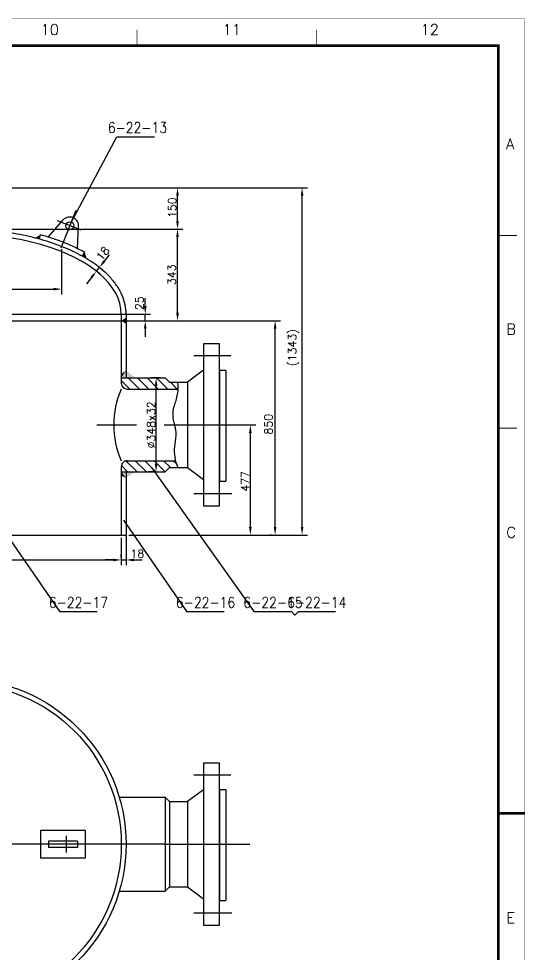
# Model space of a CAD drawing. Extents: x 49444 to 186345, y 41039 to 59803.
# Drawn here: x 149810 to 152655, y 51582 to 56823 of the extents above; entities that cross this region are included whole.
import ezdxf
from ezdxf.enums import TextEntityAlignment as Align

# ---------------------------------------------------------------- set-up
doc = ezdxf.new("R2010")
doc.units = 0
doc.header["$LTSCALE"] = 60
doc.header["$MEASUREMENT"] = 0
doc.header["$PDMODE"] = 3
doc.header["$PDSIZE"] = 0.001
doc.layers.get('0').update_dxf_attribs({"linetype": 'CONTINUOUS'})
doc.layers.get('DEFPOINTS').update_dxf_attribs({"linetype": 'CONTINUOUS'})
doc.styles.get("Standard").update_dxf_attribs({"font": 'txt.shx', "bigfont": 'hztxt.shx'})
doc.dimstyles.new('STANDARD$0', dxfattribs={"dimtxt": 3, "dimasz": 3, "dimexe": 2, "dimexo": 1, "dimgap": 0.5, "dimtad": 1, "dimdec": 0, "dimzin": 0, "dimdsep": 46, "dimtxsty": 'Standard', "dimcen": 1, "dimclrd": 256, "dimclre": 256, "dimclrt": 256, "dimadec": 0, "dimazin": 0, "dimtfac": 1.5, "dimtdec": 3, "dimtix": 1, "dimtmove": 0, "dimatfit": 2, "dimfxl": 0, "dimtolj": 1, "dimarcsym": 0})

# ---------------------------------------------------------------- blocks, each defined once
blk = doc.blocks.new('*D472')
at = {"lineweight": -2}
for p, q in [((150681.6, 55128.9), (151277.3, 55128.9)), ((151247.3, 53972.3), (151247.3, 55083.9)), ((151232.3, 53927.3), (151217.3, 53927.3))]:
    blk.add_line(p, q, dxfattribs=at)
for points in [[(151239.8, 55083.9), (151254.8, 55083.9), (151247.3, 55128.9)], [(151239.8, 53972.3), (151254.8, 53972.3), (151247.3, 53927.3)]]:
    blk.add_solid(points)
at = {"layer": 'DEFPOINTS', "color": 0}
for p in [(150666.6, 55128.9), (151247.3, 55128.9), (151247.3, 53927.3)]:
    blk.add_point(p, dxfattribs=at)
at = {"insert": (151210, 54549), "char_height": 45, "attachment_point": 5, "rotation": 90}
blk.add_mtext('\\A1;850', dxfattribs=at)
blk = doc.blocks.new('*D484')
at = {"lineweight": -2}
for p, q in [((150290.2, 55463.3), (150318.1, 55498.6)), ((150245.5, 55406.9), (150262.3, 55428)), ((150257.3, 55397.6), (150269, 55388.3)), ((150274, 55418.7), (150285.8, 55409.4)), ((150217.6, 55371.6), (150189.7, 55336.3))]:
    blk.add_line(p, q, dxfattribs=at)
for points in [[(150284.3, 55468), (150296.1, 55458.7), (150262.3, 55428)], [(150211.7, 55376.2), (150223.5, 55366.9), (150245.5, 55406.9)]]:
    blk.add_solid(points)
at = {"layer": 'DEFPOINTS', "color": 0}
for p in [(150245.5, 55406.9), (150262.3, 55428), (150262.3, 55428)]:
    blk.add_point(p, dxfattribs=at)
at = {"insert": (150282, 55505.5), "char_height": 45, "attachment_point": 5, "rotation": 51.6592}
blk.add_mtext('\\A1;18', dxfattribs=at)
blk = doc.blocks.new('*D478')
at = {"lineweight": -2}
for p, q in [((150411.8, 53935.5), (150411.8, 53757.9)), ((150384.8, 53802.9), (150384.8, 53817.9)), ((150339.8, 53787.9), (150294.8, 53787.9)), ((150384.8, 53787.9), (150411.8, 53787.9)), ((150456.8, 53787.9), (150501.8, 53787.9))]:
    blk.add_line(p, q, dxfattribs=at)
for points in [[(150339.8, 53795.4), (150339.8, 53780.4), (150384.8, 53787.9)], [(150456.8, 53795.4), (150456.8, 53780.4), (150411.8, 53787.9)]]:
    blk.add_solid(points)
at = {"layer": 'DEFPOINTS', "color": 0}
for p in [(150411.8, 53950.5), (150384.8, 53787.9), (150411.8, 53787.9)]:
    blk.add_point(p, dxfattribs=at)
at = {"insert": (150474.9, 53822.8), "char_height": 45, "attachment_point": 5}
blk.add_mtext('\\A1;18', dxfattribs=at)
blk = doc.blocks.new('*D474')
at = {"lineweight": -2}
for p, q in [((148584.8, 53912.3), (148584.8, 53757.9)), ((150384.8, 53912.3), (150384.8, 53757.9)), ((148629.8, 53787.9), (150339.8, 53787.9))]:
    blk.add_line(p, q, dxfattribs=at)
for points in [[(148629.8, 53795.4), (148629.8, 53780.4), (148584.8, 53787.9)], [(150339.8, 53795.4), (150339.8, 53780.4), (150384.8, 53787.9)]]:
    blk.add_solid(points)
at = {"layer": 'DEFPOINTS', "color": 0}
for p in [(148584.8, 53927.3), (150384.8, 53927.3), (150384.8, 53787.9)]:
    blk.add_point(p, dxfattribs=at)
at = {"insert": (149484.8, 53820), "char_height": 45, "attachment_point": 5}
blk.add_mtext('\\A1;%%c1200', dxfattribs=at)
blk = doc.blocks.new('*D480')
at = {"lineweight": -2}
for p, q in [((148919.1, 55530.5), (148919.1, 55276.4)), ((150050.4, 55530.5), (150050.4, 55276.4)), ((148964.1, 55306.4), (150005.4, 55306.4))]:
    blk.add_line(p, q, dxfattribs=at)
for points in [[(148964.1, 55313.9), (148964.1, 55298.9), (148919.1, 55306.4)], [(150005.4, 55313.9), (150005.4, 55298.9), (150050.4, 55306.4)]]:
    blk.add_solid(points)
at = {"layer": 'DEFPOINTS', "color": 0}
for p in [(148919.1, 55545.5), (150050.4, 55545.5), (150050.4, 55306.4)]:
    blk.add_point(p, dxfattribs=at)
at = {"insert": (149484.8, 55335.3), "char_height": 45, "attachment_point": 5}
blk.add_mtext('\\A1;900', dxfattribs=at)
blk = doc.blocks.new('*D473')
at = {"lineweight": -2}
for p, q in [((150603, 54808.9), (150550, 54808.9)), ((150580, 54326.5), (150580, 54763.9)), ((150565, 54281.5), (150550, 54281.5))]:
    blk.add_line(p, q, dxfattribs=at)
for points in [[(150572.5, 54763.9), (150587.5, 54763.9), (150580, 54808.9)], [(150572.5, 54326.5), (150587.5, 54326.5), (150580, 54281.5)]]:
    blk.add_solid(points)
at = {"layer": 'DEFPOINTS', "color": 0}
for p in [(150580, 54808.9), (150618, 54808.9), (150580, 54281.5)]:
    blk.add_point(p, dxfattribs=at)
at = {"insert": (150552.6, 54545.2), "char_height": 45, "attachment_point": 5, "rotation": 90}
blk.add_mtext('\\A1;%%c348x32', dxfattribs=at)
blk = doc.blocks.new('*D479')
at = {"lineweight": -2}
for p, q in [((151063, 54545.2), (151138.4, 54545.2)), ((151108.4, 53972.3), (151108.4, 54500.2)), ((150426.8, 53927.3), (151138.4, 53927.3))]:
    blk.add_line(p, q, dxfattribs=at)
for points in [[(151100.9, 54500.2), (151115.9, 54500.2), (151108.4, 54545.2)], [(151100.9, 53972.3), (151115.9, 53972.3), (151108.4, 53927.3)]]:
    blk.add_solid(points)
at = {"layer": 'DEFPOINTS', "color": 0}
for p in [(151048, 54545.2), (151108.4, 54545.2), (150411.8, 53927.3)]:
    blk.add_point(p, dxfattribs=at)
at = {"insert": (151078.7, 54228.5), "char_height": 45, "attachment_point": 5, "rotation": 90}
blk.add_mtext('\\A1;477', dxfattribs=at)
blk = doc.blocks.new('*D485')
at = {"lineweight": -2}
for p, q in [((150519.3, 55211.4), (150519.3, 55256.4)), ((150336.2, 55166.4), (150549.3, 55166.4)), ((150336.2, 55128.9), (150549.3, 55128.9)), ((150519.3, 55128.9), (150519.3, 55166.4)), ((150519.3, 55083.9), (150519.3, 55038.9))]:
    blk.add_line(p, q, dxfattribs=at)
for points in [[(150511.8, 55211.4), (150526.8, 55211.4), (150519.3, 55166.4)], [(150511.8, 55083.9), (150526.8, 55083.9), (150519.3, 55128.9)]]:
    blk.add_solid(points)
at = {"layer": 'DEFPOINTS', "color": 0}
for p in [(150321.2, 55166.4), (150321.2, 55128.9), (150519.3, 55166.4)]:
    blk.add_point(p, dxfattribs=at)
at = {"insert": (150487.5, 55227.2), "char_height": 45, "attachment_point": 5, "rotation": 90}
blk.add_mtext('\\A1;25', dxfattribs=at)
blk = doc.blocks.new('*D482')
at = {"lineweight": -2}
for p, q in [((149499.8, 55643.2), (150730.2, 55643.2)), ((150700.2, 55173.9), (150700.2, 55598.2)), ((150517.6, 55128.9), (150730.2, 55128.9))]:
    blk.add_line(p, q, dxfattribs=at)
for points in [[(150692.7, 55598.2), (150707.7, 55598.2), (150700.2, 55643.2)], [(150692.7, 55173.9), (150707.7, 55173.9), (150700.2, 55128.9)]]:
    blk.add_solid(points)
at = {"layer": 'DEFPOINTS', "color": 0}
for p in [(149484.8, 55643.2), (150700.2, 55643.2), (150502.6, 55128.9)]:
    blk.add_point(p, dxfattribs=at)
at = {"insert": (150667.7, 55386.8), "char_height": 45, "attachment_point": 5, "rotation": 90}
blk.add_mtext('\\A1;343', dxfattribs=at)
blk = doc.blocks.new('*D403')
at = {"lineweight": -2}
for p, q in [((149625.7, 55875.2), (151428.6, 55875.2)), ((151398.6, 53972.3), (151398.6, 55830.2)), ((151065.9, 53927.3), (151428.6, 53927.3))]:
    blk.add_line(p, q, dxfattribs=at)
for points in [[(151391.1, 55830.2), (151406.1, 55830.2), (151398.6, 55875.2)], [(151391.1, 53972.3), (151406.1, 53972.3), (151398.6, 53927.3)]]:
    blk.add_solid(points)
at = {"layer": 'DEFPOINTS', "color": 0}
for p in [(149610.7, 55875.2), (151398.6, 55875.2), (151050.9, 53927.3)]:
    blk.add_point(p, dxfattribs=at)
at = {"insert": (151350.6, 54978.7), "char_height": 45, "attachment_point": 5, "rotation": 90}
blk.add_mtext('\\A1;(1343)', dxfattribs=at)
blk = doc.blocks.new('*D486')
at = {"lineweight": -2}
for p, q in [((150376.9, 55875.2), (150730.2, 55875.2)), ((150700.2, 55688.2), (150700.2, 55830.2)), ((150262, 55643.2), (150730.2, 55643.2))]:
    blk.add_line(p, q, dxfattribs=at)
for points in [[(150692.7, 55830.2), (150707.7, 55830.2), (150700.2, 55875.2)], [(150692.7, 55688.2), (150707.7, 55688.2), (150700.2, 55643.2)]]:
    blk.add_solid(points)
at = {"layer": 'DEFPOINTS', "color": 0}
for p in [(150361.9, 55875.2), (150700.2, 55875.2), (150247, 55643.2)]:
    blk.add_point(p, dxfattribs=at)
at = {"insert": (150670.4, 55762.7), "char_height": 45, "attachment_point": 5, "rotation": 90}
blk.add_mtext('\\A1;150', dxfattribs=at)

msp = doc.modelspace()

# ---------------------------------------------------------------- hatches: boundary and pattern name
h = msp.add_hatch()
h.set_pattern_fill('ANSI31', color=256, scale=300, angle=90, style=0)
h.set_pattern_definition([(135, (120449.27, 43364.118), (-26.516504, -26.516504), [])])
h.paths.add_polyline_path([(150701.641483, 54745.921161, 0.0464178178), (150699.748326, 54784.171161), (150655.389751, 54784.171161), (150630.613066, 54808.921161), (150384.770191, 54808.921161), (150384.770191, 54779.671136, 0.4142135624), (150418.520166, 54745.921161)])
h.paths.add_polyline_path([(150630.613066, 54281.533446), (150655.389751, 54306.283446), (150701.4772, 54306.283446, -0.0416168976), (150688.740264, 54344.533446), (150418.520166, 54344.533446, 0.4142135624), (150384.770191, 54310.783472), (150384.770191, 54281.533446)])

# ---------------------------------------------------------------- linework, layer by layer
for p, q in [((150105.227061, 55682.898683), (150360.360401, 56159.602745)), ((150360.360401, 56159.602745), (150570.360401, 56159.602745)), ((150047.551007, 55538.355858), (150131.303179, 55748.248435)), ((149977.148044, 55598.999384), (150059.939242, 55694.00655)), ((150159.48121, 55636.875069), (150027.759994, 55689.410768)), ((150140.226112, 55534.603626), (150145.478794, 55659.90568)), ((149925.771553, 55586.933399), (149933.043049, 55612.101709)), ((150166.922518, 55491.085432), (150181.274335, 55513.064692)), ((148526.174804, 55166.411995), (150452.94459, 55166.411995)), ((149575.524142, 55128.911995), (150411.770191, 55128.911995)), ((150384.770191, 55166.411995), (150384.770191, 54779.671161)), ((150411.770191, 55166.411995), (150411.770191, 54808.921161)), ((150248.682317, 54545.2273), (150470.206019, 54545.2273)), ((150625.514278, 54545.2273), (151134.569935, 54545.2273)), ((150384.770191, 54310.783446), (150384.770191, 53927.269669)), ((150554.751843, 54306.18549), (151130.176282, 53497.133503)), ((149493.770191, 54286.711181), (150040.252883, 53497.133503)), ((150411.770191, 54281.533446), (150411.770191, 53927.269669)), ((150396.530364, 54011.216882), (150752.337876, 53497.133503)), ((149493.770191, 53927.269669), (150411.770191, 53927.269669)), ((150250.252883, 53497.133503), (150040.252883, 53497.133503)), ((150962.337876, 53497.133503), (150752.337876, 53497.133503)), ((151340.176282, 53497.133503), (151130.176282, 53497.133503)), ((151585.798654, 53497.133503), (151375.798654, 53497.133503)), ((152497.774292, 52366.907614), (152497.774292, 52846.907614)), ((150630.613066, 52457.572356), (150630.613066, 51930.184641)), ((150655.389751, 52432.822356), (150655.389751, 51954.934641)), ((150181.784799, 52271.360448), (149933.043049, 52271.360448)), ((149933.043049, 52271.360448), (149933.043049, 52116.396542)), ((150181.784799, 52271.360448), (150181.784799, 52116.396542)), ((150625.514278, 52193.878495), (146532.595302, 52193.878495)), ((150247.910109, 52193.878495), (149938.125887, 52193.878495)), ((149977.148044, 52211.878495), (149977.148044, 52175.878495)), ((150140.226112, 52211.878495), (149977.148044, 52211.878495)), ((150076.69567, 52241.58808), (150076.69567, 52146.770372)), ((150140.226112, 52211.878495), (150140.226112, 52175.878495)), ((150181.784799, 52211.878495), (150181.784799, 52175.878495)), ((150625.514278, 52193.878495), (151106.345658, 52193.878495)), ((150140.226112, 52175.878495), (149977.148044, 52175.878495)), ((150181.784799, 52116.396542), (149933.043049, 52116.396542))]:
    msp.add_line(p, q)
at = {"color": 0, "linetype": 'ByBlock'}
msp.add_line((150557.525287, 54281.51749), (150535.025287, 54281.51749), dxfattribs=at)
at = {"const_width": 1.5}
msp.add_lwpolyline([(140032.774292, 47911.907614), (152647.774292, 47911.907614), (152647.774292, 56821.907614), (140032.774292, 56821.907614), (140032.774292, 47911.907614, 1.9635677679)], format="xyb", dxfattribs=at)
for points, const_width in [([(150472.774292, 56761.907614), (150472.774292, 56671.907614)], 4.5), ([(151477.774292, 56761.907614), (151477.774292, 56671.907614)], 4.5), ([(140407.774292, 48061.907614), (152497.774292, 48061.907614), (152497.774292, 56671.907614), (140407.774292, 56671.907614), (140407.774292, 48061.907614)], 15), ([(152497.774292, 55606.907614), (152602.774292, 55606.907614)], 4.5), ([(152497.774292, 54526.907614), (152602.774292, 54526.907614)], 4.5), ([(152497.774292, 52366.907614), (152647.774292, 52366.907614)], 15)]:
    msp.add_lwpolyline(points, dxfattribs=dict(const_width=const_width))
for points in [[(150935.034488, 54999.715941), (150845.766796, 54999.715941), (150845.766796, 54090.738666), (150935.034488, 54090.738666)], [(150935.034488, 52648.367136), (150845.766796, 52648.367136), (150845.766796, 51739.389861), (150935.034488, 51739.389861)]]:
    msp.add_lwpolyline(points, close=True)
for points in [[(150999.008344, 54932.217616), (150790.894528, 54932.217616)], [(150845.766796, 54851.219654), (150756.122161, 54784.171161), (150756.122161, 54306.283446), (150845.766796, 54239.234954)], [(150971.209021, 54850.705394), (150935.034488, 54850.705394), (150935.034488, 54229.720919), (150971.209021, 54229.720919)], [(150971.209021, 54850.705394), (150971.209021, 54229.720919)], [(150384.770191, 54808.921161), (150630.613066, 54808.921161)], [(150630.613066, 54808.921161), (150655.389751, 54784.171161)], [(150655.389751, 54784.171161), (150756.122161, 54784.171161)], [(150418.520191, 54745.921161), (150701.641493, 54745.921161)], [(150418.520191, 54344.533446), (150688.740263, 54344.533446)], [(150630.613066, 54281.533446), (150655.389751, 54306.283446)], [(150655.389751, 54306.283446), (150756.122161, 54306.283446)], [(150384.770191, 54281.533446), (150630.613066, 54281.533446)], [(151003.394136, 54158.236966), (150790.894528, 54158.236966)], [(151004.168344, 54158.236966), (150935.209927, 54158.236966)], [(151340.176282, 53497.133503), (151358.498759, 53479.054126), (151375.798654, 53497.133503)], [(150999.008344, 52580.868811), (150790.894528, 52580.868811)], [(150373.474017, 52457.572356), (150630.613066, 52457.572356)], [(150630.613066, 52457.572356), (150655.389751, 52432.822356)], [(150845.766796, 52499.870849), (150756.122161, 52432.822356), (150756.122161, 51954.934641), (150845.766796, 51887.886149)], [(150971.209021, 52499.356589), (150935.034488, 52499.356589), (150935.034488, 51878.372114), (150971.209021, 51878.372114)], [(150971.209021, 52499.356589), (150971.209021, 51878.372114)], [(150655.389751, 52432.822356), (150756.122161, 52432.822356)], [(150630.613066, 51930.184641), (150655.389751, 51954.934641)], [(150655.389751, 51954.934641), (150756.122161, 51954.934641)], [(150373.474019, 51930.184641), (150630.613066, 51930.184641)], [(151003.394136, 51806.888161), (150790.894528, 51806.888161)], [(151004.168344, 51806.888161), (150935.209927, 51806.888161)]]:
    msp.add_lwpolyline(points)
for points in [[(150384.770191, 54779.671161, 0.414214), (150418.520191, 54745.921161, 4.712389)], [(150699.75643, 54784.171161, -0.0015258206), (150700.095381, 54781.635654, -0.0684652147), (150699.708027, 54725.29246, -0.0514130611), (150682.766597, 54657.913136, 0.0752256068), (150673.356236, 54611.225423, 0.0910934223), (150681.506178, 54550.290378, -0.0853989349), (150690.924141, 54485.459201, -0.0238574869), (150682.913081, 54424.077451, 0.1248001539), (150701.4772, 54306.283446, 6.1737958529)], [(150384.770191, 54745.921161, 0.2098667883), (150384.770191, 54344.533446, 3.91746)], [(150418.520191, 54344.533446, 0.414214), (150384.770191, 54310.783446, 3.141593)]]:
    msp.add_lwpolyline(points, format="xyb")
for centre, radius in [((150096.822178, 55661.866001), 22.649851), ((149484.770175, 52193.878495), 926.999984), ((149484.770175, 52193.878495), 899.999988)]:
    msp.add_circle(centre, radius)
msp.add_arc((150096.822178, 55661.866001), 48.922038, 352.089962288, 138.930436241)
msp.add_ellipse((149484.770191, 55166.411995), major_axis=(-900, 0), ratio=0.5, start_param=3.1415926536, end_param=6.2831853072)
for points, knots in [([(150411.770144, 55166.411995), (150411.769592, 55183.468035), (150410.033131, 55200.522844), (150402.967463, 55235.20089), (150397.453857, 55252.803651), (150382.842382, 55287.337433), (150373.746904, 55304.269365), (150352.205717, 55337.274629), (150339.760586, 55353.349642), (150311.742366, 55384.519759), (150296.168899, 55399.615874), (150253.333932, 55436.224781), (150224.180745, 55457.039045), (150159.942198, 55495.846416), (150124.855313, 55513.83886), (150049.617451, 55546.659164), (150009.466537, 55561.485965), (149925.095025, 55587.661341), (149880.875182, 55599.009133), (149789.471296, 55617.971918), (149742.28828, 55625.586422), (149646.146579, 55636.906167), (149597.189031, 55640.611147), (149545.323619, 55642.409342), (149542.683517, 55642.495103), (149540.042744, 55642.575121)], [3.1415926785, 3.1415926785, 3.1415926785, 3.1415926785, 3.2431176224, 3.2431176224, 3.3500721224, 3.3500721224, 3.4570266225, 3.4570266225, 3.5639811225, 3.5639811225, 3.6709356225, 3.6709356225, 3.8329728522, 3.8329728522, 3.9950100819, 3.9950100819, 4.1570473116, 4.1570473116, 4.3190845414, 4.3190845414, 4.4811217711, 4.4811217711, 4.6431590008, 4.6431590008, 4.6518468801, 4.6518468801, 4.6518468801, 4.6518468801]), ([(149932.999726, 55611.951759), (149945.023, 55608.641724), (149956.912318, 55605.196283), (149999.435743, 55592.239502), (150029.219164, 55581.945277), (150086.442179, 55559.617089), (150113.884118, 55547.58211), (150154.151085, 55527.742969), (150167.920977, 55520.522263), (150181.274335, 55513.064692)], [5.21569947652, 5.21569947652, 5.21569947652, 5.21569947652, 5.25971461775, 5.25971461775, 5.37506127971, 5.37506127971, 5.49040794166, 5.49040794166, 5.55298757922, 5.55298757922, 5.55298757922, 5.55298757922])]:
    msp.add_open_spline(points, degree=3, knots=knots)
at = {"color": 0, "linetype": 'ByBlock'}
msp.add_point((150384.7702, 54886.579674), dxfattribs=at)
for p in [(150665.498605, 54545.227291), (150919.151137, 54545.227291), (150665.498605, 52193.878487), (150919.151137, 52193.878487)]:
    msp.add_point(p)
for points in [[(149933.014914, 55611.947578), (149925.771553, 55586.933399), (149900.743304, 55593.345996)], [(150166.922518, 55491.085432), (150181.274335, 55513.064692), (150189.871273, 55477.760711)], [(150384.770191, 55128.911995), (150411.770191, 55146.741249), (150411.770191, 55111.462316)], [(150384.7702, 54829.629038), (150411.770191, 54850.905073), (150384.7702, 54808.921158)], [(150411.770191, 54850.905073), (150384.7702, 54808.921158), (150463.106268, 54808.921158)], [(150384.7702, 54808.921158), (150384.7702, 54808.921158), (150420.7702, 54808.921158)], [(150384.7702, 54260.825563), (150411.770191, 54247.45665), (150384.7702, 54281.533443)], [(150384.7702, 54281.533443), (150384.7702, 54281.533443), (150420.7702, 54281.533443)], [(150411.770191, 54247.45665), (150384.7702, 54281.533443), (150463.106268, 54281.533443)]]:
    msp.add_solid(points)

# ---------------------------------------------------------------- texts
for s, p in [('10', (149932.774292, 56731.907614)), ('11', (150952.774292, 56731.907614)), ('12', (152062.774292, 56731.907614)), ('A', (152542.086603, 56090.183747)), ('B', (152542.774292, 55051.907614)), ('C', (152542.774292, 53911.907614)), ('E', (152542.774292, 51751.907614))]:
    msp.add_text(s, height=60).set_placement(p)
at = {"width": 0.85}
for s, p in [('6-22-13', (150475.560401, 56182.102745)), ('6-22-17', (150145.252883, 53519.633503)), ('6-22-16', (150857.337876, 53519.633503)), ('6-22-15', (151235.176282, 53519.633503)), ('6-22-14', (151480.798654, 53519.633503))]:
    msp.add_text(s, height=60, dxfattribs=at).set_placement(p, align=Align.CENTER)

# ---------------------------------------------------------------- dimensions: what is measured, and where the dimension line sits
for base, p1, p2, angle, text, override, picture, middle, dimtype in [((151398.628867, 55875.158462), (151050.936526, 53927.269669), (149610.676229, 55875.158462), 90, '(1343)', {"dimscale": 15, "dimgap": 0.1, "dimdec": 5, "dimcen": 3, "dimtdec": 5, "dimtmove": 2, "dimatfit": 3}, '*D403', (151350.556711, 54978.661641), 160), ((150700.2459, 55875.158462), (150246.998197, 55643.208412), (150361.889594, 55875.158462), 90, '150', {"dimscale": 15, "dimgap": 0.1, "dimcen": 3, "dimtdec": 5, "dimtmove": 2, "dimatfit": 3}, '*D486', (150670.367053, 55762.688613), 160), ((150700.2459, 55643.208412), (150502.592646, 55128.911995), (149484.770175, 55643.208412), 90, '343', {"dimscale": 15, "dimgap": 0.1, "dimdec": 5, "dimcen": 3, "dimtdec": 5, "dimtmove": 2, "dimatfit": 3}, '*D482', (150667.707644, 55386.781638), 160), ((150262.256114, 55428.046497), (150245.507072, 55406.869578), (150262.256114, 55428.046497), 51.659164924, '18', {"dimscale": 15, "dimgap": 0.1, "dimcen": 3, "dimtdec": 2, "dimtmove": 2, "dimatfit": 3}, '*D484', (150282.025555, 55505.454334), 161), ((150519.307286, 55166.411995), (150321.16198, 55128.911995), (150321.16198, 55166.411995), 90, '25', {"dimscale": 15, "dimgap": 0.1, "dimdec": 5, "dimcen": 3, "dimtdec": 5, "dimtmove": 2, "dimatfit": 3}, '*D485', (150487.484532, 55227.207518), 160), ((151247.282696, 55128.911995), (151247.282696, 53927.269669), (150666.626134, 55128.911995), 90, '850', {"dimscale": 15, "dimgap": 0.1, "dimcen": 3, "dimtdec": 0, "dimtmove": 2, "dimatfit": 3}, '*D472', (151209.984712, 54549.018196), 160), ((151108.379125, 54545.2273), (150411.770191, 53927.269669), (151048.019602, 54545.2273), 90, '477', {"dimscale": 15, "dimgap": 0.1, "dimcen": 3, "dimtdec": 0, "dimtmove": 2, "dimatfit": 3}, '*D479', (151078.701822, 54228.506991), 160)]:
    dim = msp.add_linear_dim(base=base, p1=p1, p2=p2, angle=angle, text=text, dimstyle='STANDARD$0', override=override)
    dim.commit()
    dim.dimension.update_dxf_attribs({"geometry": picture, "text_midpoint": middle, "dimtype": dimtype})
for base, p1, p2, text, override, picture, middle in [((150050.400017, 55306.388529), (148919.140388, 55545.495668), (150050.400017, 55545.495806), '900', {"dimscale": 15, "dimgap": 0.1, "dimcen": 3, "dimtdec": 5, "dimtmove": 2, "dimatfit": 3}, '*D480', (149484.770175, 55335.311976)), ((150384.770191, 53787.892624), (148584.770181, 53927.269669), (150384.770191, 53927.269669), '%%c1200', {"dimscale": 15, "dimgap": 0.1, "dimcen": 3, "dimtdec": 2, "dimtmove": 2, "dimatfit": 3}, '*D474', (149484.770175, 53820.013673)), ((150411.770191, 53787.915229), (150384.770191, 53787.892624), (150411.770191, 53950.517258), '18', {"dimscale": 15, "dimgap": 0.1, "dimcen": 3, "dimtdec": 2, "dimtmove": 2, "dimatfit": 3}, '*D478', (150474.930815, 53822.771977))]:
    dim = msp.add_linear_dim(base=base, p1=p1, p2=p2, text=text, dimstyle='STANDARD$0', override=override)
    dim.commit()
    dim.dimension.update_dxf_attribs({"geometry": picture, "text_midpoint": middle, "dimtype": 160})
dim = msp.add_linear_dim(base=(150579.978107, 54808.921161), p1=(150579.978107, 54281.51749), p2=(150617.982368, 54808.921161), angle=90, text='%%c348x32', dimstyle='STANDARD$0', override={"dimscale": 15, "dimgap": 0.1, "dimcen": 3, "dimtdec": 0, "dimtmove": 2, "dimatfit": 3})
dim.commit()
dim.dimension.update_dxf_attribs({"geometry": '*D473', "text_midpoint": (150552.603107, 54545.219326)})

doc.saveas('drawing.dxf')
